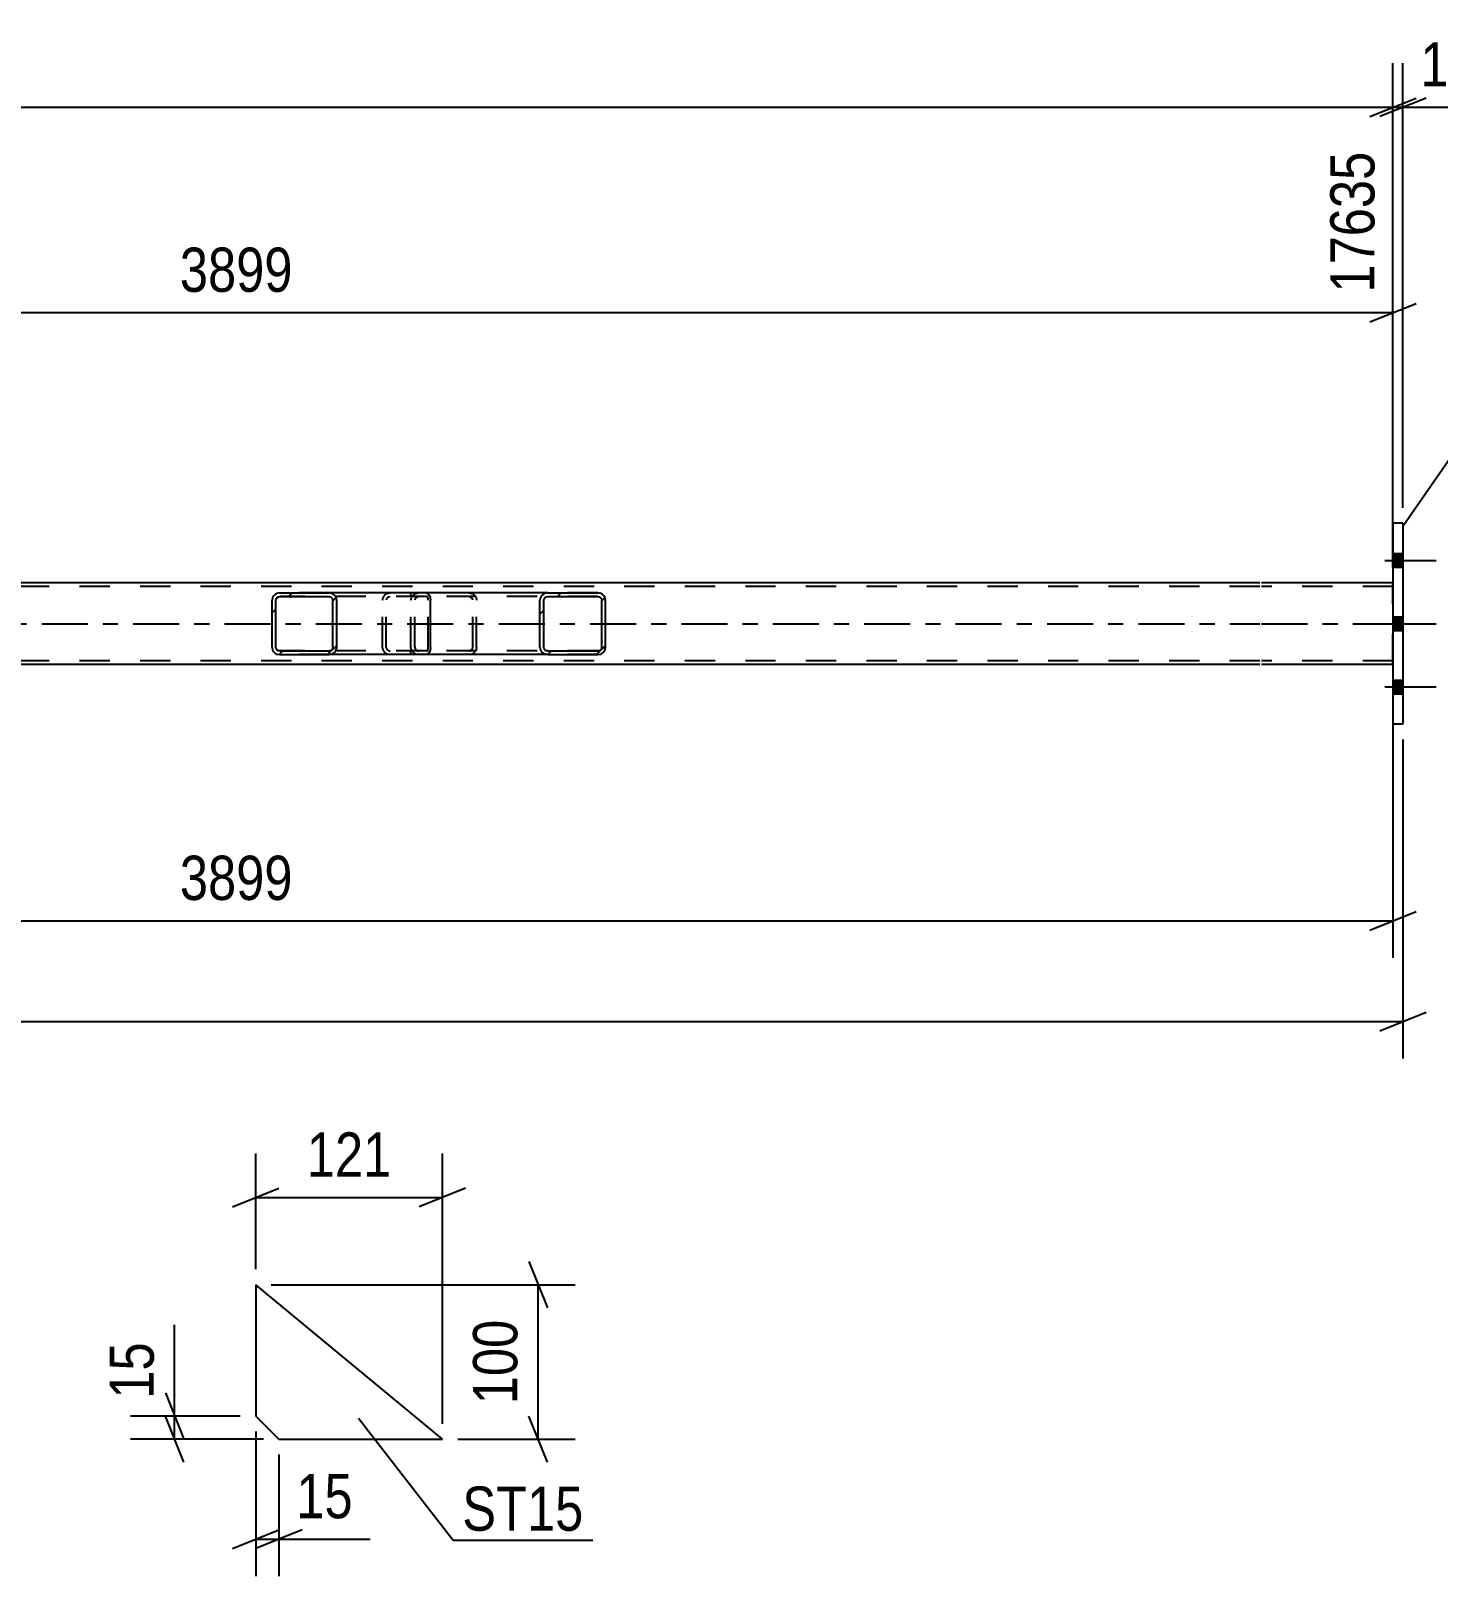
# Model space of a CAD drawing. Header units: millimetres. Extents: x 0 to 841, y 0 to 594.
# Drawn here: x 640.5 to 731.7, y 169.6 to 269.7 of the extents above; entities that cross this region are included whole.
import ezdxf

# ---------------------------------------------------------------- set-up
doc = ezdxf.new("R2010")
doc.units = ezdxf.units.MM
doc.linetypes.add('DXK_LINE_DOT2', pattern=[3.9198, 1.9599, -1.9599])
doc.linetypes.add('DXK_LINE_DOT3', pattern=[5.9187, 2.979, -0.9799, 0.9799, -0.9799])
doc.styles.add('Arial Narrow', font='ARIALN.TTF', dxfattribs={"height": 0.2})

# ---------------------------------------------------------------- blocks, each defined once
blk = doc.blocks.new('Part-247305199-4308 - 4236')
at = {"color": 2, "linetype": 'Continuous'}
for p, q in [((729.39, 237.78), (728.75, 237.78)), ((728.75, 237.78), (728.75, 224.78)), ((729.39, 237.78), (729.39, 224.78)), ((729.39, 224.78), (728.75, 224.78))]:
    blk.add_line(p, q, dxfattribs=at)
blk = doc.blocks.new('Part-247305199-4322 - 4236')
at = {"linetype": 'Continuous'}
h = blk.add_hatch(dxfattribs=at)
h.set_pattern_fill('', scale=0.7, style=0, pattern_type=0)
h.set_pattern_definition([(45, (660.3107, 232.9789), (-1.57154, 1.57154), [])])
h.paths.add_polyline_path([(660.35, 232.8), (660.31, 232.98), (660.2, 233.13), (660.04, 233.24), (659.85, 233.28), (656.66, 233.28), (656.47, 233.24), (656.31, 233.13), (656.2, 232.98), (656.16, 232.8), (656.16, 229.76), (656.2, 229.57), (656.31, 229.42), (656.47, 229.31), (656.66, 229.28), (659.85, 229.28), (660.04, 229.31), (660.2, 229.42), (660.31, 229.57), (660.35, 229.76)])
h.paths.add_polyline_path([(660.08, 229.66), (660.02, 229.59), (659.94, 229.53), (659.85, 229.52), (656.66, 229.52), (656.57, 229.53), (656.48, 229.59), (656.43, 229.66), (656.41, 229.76), (656.41, 232.8), (656.43, 232.89), (656.48, 232.96), (656.57, 233.02), (656.66, 233.04), (659.85, 233.04), (659.94, 233.02), (660.02, 232.96), (660.08, 232.89), (660.1, 232.8), (660.1, 229.76)])
at = {"color": 2, "linetype": 'Continuous'}
for p, q in [((656.66, 233.28), (656.47, 233.24)), ((656.66, 233.28), (659.85, 233.28)), ((666.15, 233.28), (659.85, 233.28)), ((660.04, 233.24), (659.85, 233.28)), ((666.15, 233.28), (666.25, 233.24)), ((666.25, 233.24), (666.34, 233.13)), ((656.2, 232.98), (656.16, 232.8)), ((656.16, 229.76), (656.16, 232.8)), ((656.41, 232.8), (656.43, 232.89)), ((656.41, 229.76), (656.41, 232.8)), ((656.43, 232.89), (656.48, 232.96)), ((656.48, 232.96), (656.57, 233.02)), ((656.57, 233.02), (656.66, 233.04)), ((656.66, 233.04), (659.85, 233.04)), ((659.85, 233.04), (659.94, 233.02)), ((659.94, 233.02), (660.02, 232.96)), ((660.02, 232.96), (660.08, 232.89)), ((660.08, 232.89), (660.1, 232.8)), ((660.1, 229.76), (660.1, 232.8)), ((660.35, 232.8), (660.31, 232.98)), ((660.35, 229.76), (660.35, 232.8)), ((666.34, 233.13), (666.4, 232.98)), ((666.4, 232.98), (666.42, 232.8)), ((666.42, 229.76), (666.42, 232.8)), ((656.16, 229.76), (656.2, 229.57)), ((656.43, 229.66), (656.41, 229.76)), ((656.48, 229.59), (656.43, 229.66)), ((656.47, 229.31), (656.66, 229.28)), ((656.57, 229.53), (656.48, 229.59)), ((656.66, 229.52), (656.57, 229.53)), ((656.66, 229.52), (659.85, 229.52)), ((656.66, 229.28), (659.85, 229.28)), ((659.94, 229.53), (659.85, 229.52)), ((659.85, 229.28), (660.04, 229.31)), ((666.15, 229.28), (659.85, 229.28)), ((660.02, 229.59), (659.94, 229.53)), ((660.08, 229.66), (660.02, 229.59)), ((660.1, 229.76), (660.08, 229.66)), ((660.31, 229.57), (660.35, 229.76)), ((666.25, 229.31), (666.15, 229.28)), ((666.34, 229.42), (666.25, 229.31)), ((666.4, 229.57), (666.34, 229.42)), ((666.42, 229.76), (666.4, 229.57))]:
    blk.add_line(p, q, dxfattribs=at)
at = {"color": 7, "linetype": 'DXK_LINE_DOT2'}
for p, q in [((659.85, 233.28), (656.66, 233.28)), ((663.62, 233.24), (663.81, 233.28)), ((665.15, 233.04), (665.15, 233.28)), ((666.15, 233.04), (656.66, 233.04)), ((663.31, 232.8), (663.35, 232.98)), ((663.31, 229.76), (663.31, 232.8)), ((663.58, 232.89), (663.56, 232.8)), ((663.56, 229.76), (663.56, 232.8)), ((663.63, 232.96), (663.58, 232.89)), ((663.63, 232.96), (663.66, 232.98)), ((663.66, 232.98), (663.72, 233.02)), ((663.72, 233.02), (663.81, 233.04)), ((666.2, 233.02), (666.15, 233.04)), ((666.24, 232.96), (666.2, 233.02)), ((666.27, 232.89), (666.24, 232.96)), ((666.28, 232.8), (666.27, 232.89)), ((666.28, 229.76), (666.28, 232.8)), ((666.15, 229.52), (656.66, 229.52)), ((659.85, 229.28), (656.66, 229.28)), ((663.35, 229.57), (663.31, 229.76)), ((663.56, 229.76), (663.58, 229.66)), ((663.58, 229.66), (663.63, 229.59)), ((663.81, 229.28), (663.62, 229.31)), ((663.63, 229.59), (663.66, 229.57)), ((663.66, 229.57), (663.72, 229.53)), ((663.72, 229.53), (663.81, 229.52)), ((665.15, 229.28), (665.15, 229.52)), ((666.15, 229.52), (666.2, 229.53)), ((666.2, 229.53), (666.24, 229.59)), ((666.24, 229.59), (666.27, 229.66)), ((666.27, 229.66), (666.28, 229.76))]:
    blk.add_line(p, q, dxfattribs=at)
at = {"color": 2, "linetype": 'Continuous'}
for centre, start, end in [((656.65, 232.78), 111.1941, 156.1506), ((659.86, 232.78), 23.8494, 68.8059), ((656.65, 229.77), 203.8494, 248.8059), ((659.86, 229.77), 291.1941, 336.1506)]:
    blk.add_arc(centre, 0.492, start, end, dxfattribs=at)
at = {"color": 7, "linetype": 'DXK_LINE_DOT2'}
for centre, start, end in [((663.8, 232.78), 111.1941, 156.1506), ((663.8, 229.77), 203.8494, 248.8059)]:
    blk.add_arc(centre, 0.492, start, end, dxfattribs=at)
blk = doc.blocks.new('Part-247305199-4321 - 4236')
at = {"linetype": 'Continuous'}
h = blk.add_hatch(dxfattribs=at)
h.set_pattern_fill('', scale=0.7, style=0, pattern_type=0)
h.set_pattern_definition([(45, (677.7217, 232.9789), (-1.57154, 1.57154), [])])
h.paths.add_polyline_path([(677.76, 232.8), (677.72, 232.98), (677.61, 233.13), (677.45, 233.24), (677.25, 233.28), (674.01, 233.28), (673.82, 233.24), (673.65, 233.13), (673.54, 232.98), (673.5, 232.8), (673.5, 229.76), (673.54, 229.57), (673.65, 229.42), (673.82, 229.31), (674.01, 229.28), (677.25, 229.28), (677.45, 229.31), (677.61, 229.42), (677.72, 229.57), (677.76, 229.76)])
h.paths.add_polyline_path([(677.49, 229.66), (677.43, 229.59), (677.35, 229.53), (677.25, 229.52), (674.01, 229.52), (673.92, 229.53), (673.83, 229.59), (673.78, 229.66), (673.76, 229.76), (673.76, 232.8), (673.78, 232.89), (673.83, 232.96), (673.92, 233.02), (674.01, 233.04), (677.25, 233.04), (677.35, 233.02), (677.43, 232.96), (677.49, 232.89), (677.51, 232.8), (677.51, 229.76)])
at = {"color": 7, "linetype": 'DXK_LINE_DOT2'}
for p, q in [((665.47, 233.24), (665.67, 233.28)), ((666.15, 233.28), (665.67, 233.28)), ((668.9, 233.28), (669.1, 233.24)), ((677.25, 233.28), (674.01, 233.28)), ((665.15, 232.8), (665.19, 232.98)), ((665.15, 229.76), (665.15, 232.8)), ((665.43, 232.89), (665.41, 232.8)), ((665.41, 229.76), (665.41, 232.8)), ((665.48, 232.96), (665.43, 232.89)), ((665.57, 233.02), (665.48, 232.96)), ((665.67, 233.04), (665.57, 233.02)), ((677.25, 233.04), (665.67, 233.04)), ((669, 233.02), (668.9, 233.04)), ((669.08, 232.96), (669, 233.02)), ((669.14, 232.89), (669.08, 232.96)), ((669.16, 232.8), (669.14, 232.89)), ((669.16, 229.76), (669.16, 232.8)), ((669.37, 232.98), (669.41, 232.8)), ((669.41, 229.76), (669.41, 232.8)), ((665.19, 229.57), (665.15, 229.76)), ((665.41, 229.76), (665.43, 229.66)), ((665.43, 229.66), (665.48, 229.59)), ((665.67, 229.28), (665.47, 229.31)), ((665.48, 229.59), (665.57, 229.53)), ((665.57, 229.53), (665.67, 229.52)), ((677.25, 229.52), (665.67, 229.52)), ((666.15, 229.28), (665.67, 229.28)), ((668.9, 229.52), (669, 229.53)), ((669.1, 229.31), (668.9, 229.28)), ((669, 229.53), (669.08, 229.59)), ((669.08, 229.59), (669.14, 229.66)), ((669.14, 229.66), (669.16, 229.76)), ((669.41, 229.76), (669.37, 229.57)), ((677.25, 229.28), (674.01, 229.28))]:
    blk.add_line(p, q, dxfattribs=at)
at = {"color": 2, "linetype": 'Continuous'}
for p, q in [((674.01, 233.28), (666.15, 233.28)), ((674.01, 233.28), (673.82, 233.24)), ((674.01, 233.28), (677.25, 233.28)), ((677.45, 233.24), (677.25, 233.28)), ((673.54, 232.98), (673.5, 232.8)), ((673.5, 229.76), (673.5, 232.8)), ((673.76, 232.8), (673.78, 232.89)), ((673.76, 229.76), (673.76, 232.8)), ((673.78, 232.89), (673.83, 232.96)), ((673.83, 232.96), (673.92, 233.02)), ((673.92, 233.02), (674.01, 233.04)), ((674.01, 233.04), (677.25, 233.04)), ((677.25, 233.04), (677.35, 233.02)), ((677.35, 233.02), (677.43, 232.96)), ((677.43, 232.96), (677.49, 232.89)), ((677.49, 232.89), (677.51, 232.8)), ((677.51, 229.76), (677.51, 232.8)), ((677.76, 232.8), (677.72, 232.98)), ((677.76, 229.76), (677.76, 232.8)), ((674.01, 229.28), (666.15, 229.28)), ((673.5, 229.76), (673.54, 229.57)), ((673.78, 229.66), (673.76, 229.76)), ((673.83, 229.59), (673.78, 229.66)), ((673.82, 229.31), (674.01, 229.28)), ((673.92, 229.53), (673.83, 229.59)), ((674.01, 229.52), (673.92, 229.53)), ((674.01, 229.52), (677.25, 229.52)), ((674.01, 229.28), (677.25, 229.28)), ((677.35, 229.53), (677.25, 229.52)), ((677.25, 229.28), (677.45, 229.31)), ((677.43, 229.59), (677.35, 229.53)), ((677.49, 229.66), (677.43, 229.59)), ((677.51, 229.76), (677.49, 229.66)), ((677.72, 229.57), (677.76, 229.76))]:
    blk.add_line(p, q, dxfattribs=at)
at = {"color": 7, "linetype": 'DXK_LINE_DOT2'}
for centre, start, end in [((665.65, 232.77), 110.7583, 155.68), ((668.92, 232.77), 24.32, 69.2417), ((665.65, 229.78), 204.32, 249.2417), ((668.92, 229.78), 290.7583, 335.68)]:
    blk.add_arc(centre, 0.496, start, end, dxfattribs=at)
at = {"color": 2, "linetype": 'Continuous'}
for centre, start, end in [((674, 232.77), 110.7583, 155.68), ((677.27, 232.77), 24.32, 69.2417), ((674, 229.78), 204.32, 249.2417), ((677.27, 229.78), 290.7583, 335.68)]:
    blk.add_arc(centre, 0.496, start, end, dxfattribs=at)
blk = doc.blocks.new('Part-247305199-4423 - 4236')
at = {"color": 7, "linetype": 'DXK_LINE_DOT2'}
for p, q in [((720.13, 233.68), (61.21, 233.68)), ((728.75, 233.68), (720.23, 233.68)), ((728.75, 228.64), (728.75, 233.92)), ((720.13, 228.88), (61.21, 228.88)), ((728.75, 228.88), (720.23, 228.88))]:
    blk.add_line(p, q, dxfattribs=at)
at = {"color": 2, "linetype": 'Continuous'}
for p, q in [((720.13, 233.92), (584.14, 233.92)), ((728.75, 233.92), (720.23, 233.92)), ((720.13, 228.64), (584.14, 228.64)), ((728.75, 228.64), (720.23, 228.64))]:
    blk.add_line(p, q, dxfattribs=at)
at = {"color": 7, "linetype": 'DXK_LINE_DOT3'}
for p, q in [((61.21, 231.28), (720.13, 231.28)), ((720.23, 231.28), (728.75, 231.28))]:
    blk.add_line(p, q, dxfattribs=at)
blk = doc.blocks.new('Bolt-247305199-4431 - 4236')
at = {"linetype": 'Continuous'}
for points in [[(729.39, 234.94), (729.39, 235.82), (728.75, 235.82), (728.75, 234.94)], [(729.39, 234.94), (729.39, 235.82), (728.75, 235.82), (728.75, 234.94)], [(729.39, 234.94), (729.39, 235.82), (728.75, 235.82), (728.75, 234.94)], [(729.39, 230.84), (729.39, 231.72), (728.75, 231.72), (728.75, 230.84)], [(729.39, 230.84), (729.39, 231.72), (728.75, 231.72), (728.75, 230.84)], [(729.39, 226.74), (729.39, 227.62), (728.75, 227.62), (728.75, 226.74)], [(729.39, 226.74), (729.39, 227.62), (728.75, 227.62), (728.75, 226.74)], [(729.39, 226.74), (729.39, 227.62), (728.75, 227.62), (728.75, 226.74)]]:
    blk.add_hatch(color=1, dxfattribs=at).paths.add_polyline_path(points)
at = {"color": 1, "linetype": 'Continuous'}
for p, q in [((728.23, 235.38), (731.55, 235.38)), ((728.23, 235.38), (731.55, 235.38)), ((728.23, 235.38), (731.55, 235.38)), ((728.75, 235.82), (729.39, 235.82)), ((728.75, 235.82), (729.39, 235.82)), ((728.75, 235.82), (729.39, 235.82)), ((728.75, 234.94), (729.39, 234.94)), ((728.75, 234.94), (729.39, 234.94)), ((728.75, 234.94), (729.39, 234.94)), ((728.23, 231.28), (731.55, 231.28)), ((728.23, 231.28), (731.55, 231.28)), ((728.75, 231.72), (729.39, 231.72)), ((728.75, 231.72), (729.39, 231.72)), ((728.75, 230.84), (729.39, 230.84)), ((728.75, 230.84), (729.39, 230.84)), ((728.23, 227.18), (731.55, 227.18)), ((728.23, 227.18), (731.55, 227.18)), ((728.23, 227.18), (731.55, 227.18)), ((728.75, 227.62), (729.39, 227.62)), ((728.75, 227.62), (729.39, 227.62)), ((728.75, 227.62), (729.39, 227.62)), ((728.75, 226.74), (729.39, 226.74)), ((728.75, 226.74), (729.39, 226.74)), ((728.75, 226.74), (729.39, 226.74))]:
    blk.add_line(p, q, dxfattribs=at)
blk = doc.blocks.new('Part-247305199-55938 - 55937')
at = {"color": 2, "linetype": 'Continuous'}
for p, q in [((655.1, 188.47), (655.1, 179.97)), ((667.19, 178.47), (655.1, 188.47)), ((655.1, 179.97), (656.6, 178.47)), ((656.6, 178.47), (667.19, 178.47))]:
    blk.add_line(p, q, dxfattribs=at)
blk = doc.blocks.new('StraightDimension-247305199-55173 - 4236')
at = {"color": 7, "linetype": 'Continuous'}
for p, q in [((578.94, 243.32), (578.94, 261.86)), ((728.75, 234.92), (728.75, 261.86)), ((580.44, 252.02), (577.44, 250.82)), ((578.94, 251.42), (728.75, 251.42)), ((727.25, 250.82), (730.25, 252.02))]:
    blk.add_line(p, q, dxfattribs=at)
at = {"color": 0}
blk.add_wipeout([(658.1, 252.17), (658.1, 256.37), (649.59, 256.37), (649.59, 252.17)], dxfattribs=at)
at = {"color": 3, "style": 'Arial Narrow'}
blk.add_text('3899', height=2.863, dxfattribs=at).set_placement((650.19, 252.77))
at = {"color": 0, "linetype": 'Continuous'}
blk.add_wipeout([(728.15, 262.46), (723.95, 262.46), (723.95, 252.12), (728.15, 252.12)], dxfattribs=at)
at = {"color": 3, "linetype": 'Continuous', "style": 'Arial Narrow'}
blk.add_text('17635', height=2.863, rotation=90.0002, dxfattribs=at).set_placement((727.55, 252.72))
blk = doc.blocks.new('StraightDimension-247305199-55219 - 4236')
at = {"color": 7, "linetype": 'Continuous'}
for p, q in [((728.75, 238.78), (728.75, 267.57)), ((729.39, 238.78), (729.39, 267.57)), ((727.25, 264.12), (730.25, 265.32)), ((730.89, 265.32), (727.89, 264.12)), ((728.75, 264.72), (729.39, 264.72)), ((729.39, 264.72), (735.3, 264.72)), ((729.39, 264.72), (735.3, 264.72))]:
    blk.add_line(p, q, dxfattribs=at)
at = {"color": 0}
blk.add_wipeout([(734.77, 265.47), (734.77, 269.67), (729.92, 269.67), (729.92, 265.47)], dxfattribs=at)
at = {"color": 3, "style": 'Arial Narrow'}
blk.add_text('16', height=2.863, dxfattribs=at).set_placement((730.52, 266.07))
blk = doc.blocks.new('StraightDimension-247305199-55220 - 4236')
at = {"color": 7, "linetype": 'Continuous'}
for p, q in [((728.75, 238.78), (728.75, 267.57)), ((727.25, 264.12), (730.25, 265.32)), ((52.59, 264.72), (728.75, 264.72))]:
    blk.add_line(p, q, dxfattribs=at)
blk = doc.blocks.new('StraightDimension-247305199-55196 - 4236')
at = {"color": 7, "linetype": 'Continuous'}
for p, q in [((728.75, 227.64), (728.75, 209.64)), ((578.94, 219.23), (578.94, 209.64)), ((580.44, 212.64), (577.44, 211.44)), ((727.25, 211.44), (730.25, 212.64)), ((578.94, 212.04), (728.75, 212.04))]:
    blk.add_line(p, q, dxfattribs=at)
at = {"color": 0}
blk.add_wipeout([(658.1, 212.79), (658.1, 216.99), (649.59, 216.99), (649.59, 212.79)], dxfattribs=at)
at = {"color": 3, "style": 'Arial Narrow'}
blk.add_text('3899', height=2.863, dxfattribs=at).set_placement((650.19, 213.39))
blk = doc.blocks.new('StraightDimension-247305199-55250 - 4236')
at = {"color": 7, "linetype": 'Continuous'}
for p, q in [((729.39, 223.78), (729.39, 203.12)), ((51.95, 205.52), (729.39, 205.52)), ((727.89, 204.92), (730.89, 206.12))]:
    blk.add_line(p, q, dxfattribs=at)
blk = doc.blocks.new('StraightDimension-247305199-56294 - 55937')
at = {"color": 7, "linetype": 'Continuous'}
for p, q in [((672.79, 189.97), (673.99, 186.97)), ((656.1, 188.47), (675.79, 188.47)), ((673.39, 178.47), (673.39, 188.47)), ((673.99, 176.97), (672.79, 179.97)), ((668.19, 178.47), (675.79, 178.47))]:
    blk.add_line(p, q, dxfattribs=at)
at = {"color": 0}
blk.add_wipeout([(672.64, 186.81), (668.44, 186.81), (668.44, 180.13), (672.64, 180.13)], dxfattribs=at)
at = {"color": 3, "style": 'Arial Narrow'}
blk.add_text('100', height=2.863, rotation=90.0002, dxfattribs=at).set_placement((672.04, 180.73))
blk = doc.blocks.new('StraightDimension-247305199-56286 - 55937')
at = {"color": 7, "linetype": 'Continuous'}
for p, q in [((655.1, 189.47), (655.1, 196.97)), ((667.19, 179.47), (667.19, 196.97)), ((653.6, 193.52), (656.6, 194.72)), ((668.69, 194.72), (665.69, 193.52)), ((655.1, 194.12), (667.19, 194.12))]:
    blk.add_line(p, q, dxfattribs=at)
at = {"color": 0}
blk.add_wipeout([(664.49, 194.87), (664.49, 199.07), (657.81, 199.07), (657.81, 194.87)], dxfattribs=at)
at = {"color": 3, "style": 'Arial Narrow'}
blk.add_text('121', height=2.863, dxfattribs=at).set_placement((658.41, 195.47))
blk = doc.blocks.new('StraightDimension-247305199-56290 - 55937')
at = {"color": 7, "linetype": 'Continuous'}
for p, q in [((649.85, 179.97), (649.85, 185.87)), ((649.85, 179.97), (649.85, 185.87)), ((649.25, 181.47), (650.45, 178.47)), ((654.1, 179.97), (647, 179.97)), ((650.45, 176.97), (649.25, 179.97)), ((649.85, 178.47), (649.85, 179.97)), ((655.6, 178.47), (647, 178.47))]:
    blk.add_line(p, q, dxfattribs=at)
at = {"color": 0}
blk.add_wipeout([(649.1, 185.35), (644.9, 185.35), (644.9, 180.49), (649.1, 180.49)], dxfattribs=at)
at = {"color": 3, "style": 'Arial Narrow'}
blk.add_text('15', height=2.863, rotation=90.0002, dxfattribs=at).set_placement((648.5, 181.09))
blk = doc.blocks.new('StraightDimension-247305199-56282 - 55937')
at = {"color": 7, "linetype": 'Continuous'}
for p, q in [((655.1, 178.97), (655.1, 169.6)), ((656.6, 177.47), (656.6, 169.6)), ((653.6, 171.4), (656.6, 172.6)), ((658.1, 172.6), (655.1, 171.4)), ((655.1, 172), (656.6, 172)), ((656.6, 172), (662.51, 172)), ((656.6, 172), (662.51, 172))]:
    blk.add_line(p, q, dxfattribs=at)
at = {"color": 0}
blk.add_wipeout([(661.98, 172.75), (661.98, 176.95), (657.13, 176.95), (657.13, 172.75)], dxfattribs=at)
at = {"color": 3, "style": 'Arial Narrow'}
blk.add_text('15', height=2.863, dxfattribs=at).set_placement((657.73, 173.35))
blk = doc.blocks.new('Mark-247305199-4304 - 4236')
at = {"color": 30, "linetype": 'Continuous'}
for p, q in [((729.39, 237.6), (735.42, 246.3)), ((735.42, 246.3), (742.83, 246.3))]:
    blk.add_line(p, q, dxfattribs=at)
at = {"color": 0}
blk.add_wipeout([(742.23, 246.9), (742.23, 249.9), (736.02, 249.9), (736.02, 246.9)], dxfattribs=at)
blk.add_wipeout([(742.23, 246.9), (742.23, 249.9), (736.02, 249.9), (736.02, 246.9)], dxfattribs=at)
at = {"color": 3, "style": 'Arial Narrow'}
blk.add_text('SP4', height=2.863, dxfattribs=at).set_placement((736.02, 246.9))
blk = doc.blocks.new('Mark-247305199-56720 - 55937')
at = {"color": 30, "linetype": 'Continuous'}
for p, q in [((661.75, 179.83), (667.88, 171.94)), ((667.88, 171.94), (676.93, 171.94))]:
    blk.add_line(p, q, dxfattribs=at)
at = {"color": 0}
blk.add_wipeout([(676.33, 172.54), (676.33, 175.54), (668.48, 175.54), (668.48, 172.54)], dxfattribs=at)
blk.add_wipeout([(676.33, 172.54), (676.33, 175.54), (668.48, 175.54), (668.48, 172.54)], dxfattribs=at)
at = {"color": 3, "style": 'Arial Narrow'}
blk.add_text('ST15', height=2.863, dxfattribs=at).set_placement((668.48, 172.54))

msp = doc.modelspace()

# ---------------------------------------------------------------- block references
for name in ['Part-247305199-4308 - 4236', 'Bolt-247305199-4431 - 4236', 'Part-247305199-4423 - 4236', 'Part-247305199-4322 - 4236', 'Part-247305199-4321 - 4236', 'Part-247305199-55938 - 55937']:
    msp.add_blockref(name, (0, 0))

# ---------------------------------------------------------------- next in the draw order: block references
for name in ['StraightDimension-247305199-55173 - 4236', 'StraightDimension-247305199-55196 - 4236', 'StraightDimension-247305199-56294 - 55937']:
    msp.add_blockref(name, (0, 0))

# ---------------------------------------------------------------- next in the draw order: block references
for name in ['StraightDimension-247305199-55219 - 4236', 'StraightDimension-247305199-55250 - 4236', 'StraightDimension-247305199-56286 - 55937']:
    msp.add_blockref(name, (0, 0))

# ---------------------------------------------------------------- next in the draw order: block references
for name in ['StraightDimension-247305199-55220 - 4236', 'StraightDimension-247305199-56290 - 55937']:
    msp.add_blockref(name, (0, 0))

# ---------------------------------------------------------------- next in the draw order: block references
for name in ['Mark-247305199-4304 - 4236', 'StraightDimension-247305199-56282 - 55937']:
    msp.add_blockref(name, (0, 0))

# ---------------------------------------------------------------- next in the draw order: block references
msp.add_blockref('Mark-247305199-56720 - 55937', (0, 0))

doc.saveas('drawing.dxf')
